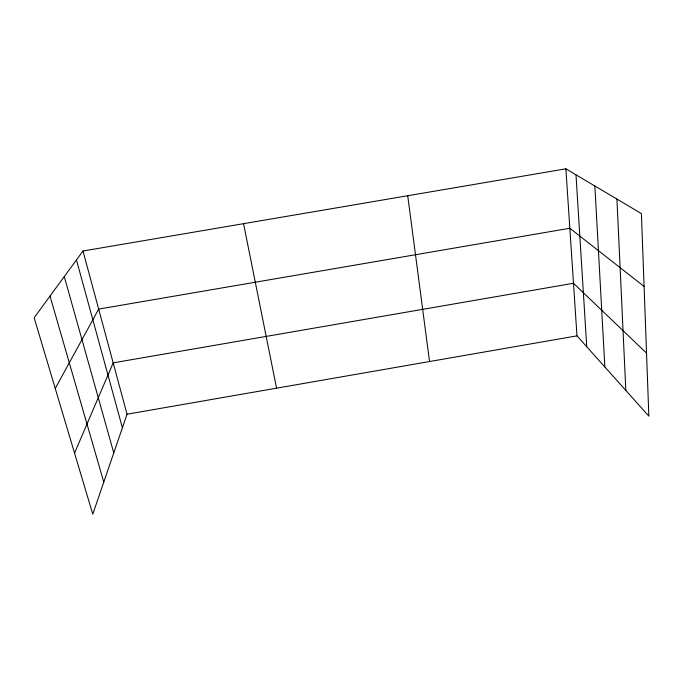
<?xml version="1.0" encoding="UTF-8"?>
<svg xmlns="http://www.w3.org/2000/svg" width="683" height="683" viewBox="0 0 683 683"><rect width="100%" height="100%" fill="white"/><g stroke="black" fill="none" stroke-linecap="round" stroke-linejoin="round"><path stroke-width="1.02" d="M82.993 251.002L127.038 414.214L92.777 514.179L34.15 317.757L82.993 251.002L565.883 168.821L641.414 213.591L648.85 416.143L576.981 335.857L565.883 168.821M74.558 453.119L113.182 362.861L573.489 283.274L646.536 353.12M55.255 388.465L98.676 309.1L569.827 228.25L644.086 286.45M127.038 414.214L576.981 335.857M50.013 296.072L103.773 482.087M64.279 276.581L113.771 452.923M76.47 259.924L122.394 427.763M243.549 223.683L276.564 388.175M407.725 195.739L429.539 361.538M576 174.814L586.748 346.768M594.867 186.007L604.856 366.993M616.928 199.077L625.824 390.411"/></g></svg>
